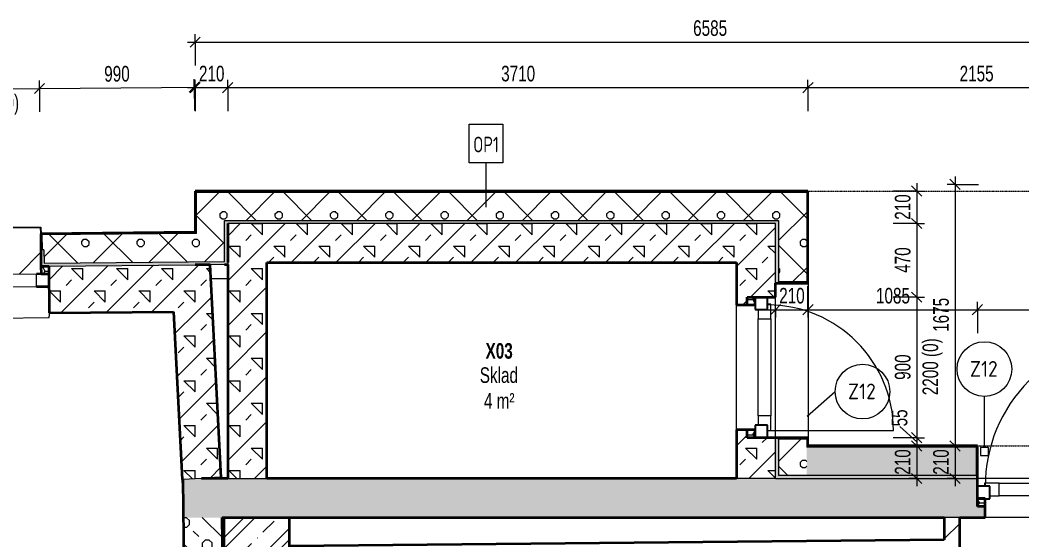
# Model space of a CAD drawing. Header units: millimetres. Extents: x 48671 to 278361, y -45352 to 20466.
# Drawn here: x 52438 to 58847, y -18872 to -15543 of the extents above; entities that cross this region are included whole.
import ezdxf

# ---------------------------------------------------------------- set-up
doc = ezdxf.new("R2010")
doc.units = ezdxf.units.MM
doc.linetypes.add('Dash dot dot', pattern=[5, 2, -1, 0, -1, 0, -1])
for name, color, linetype, lineweight in [('A-ANNO-DIMS', 211, 'Continuous', 9), ('A-ANNO-DIMS-50', 211, 'Continuous', 9), ('A-AREA-IDEN', 2, 'Continuous', 9), ('A-DETL', 90, 'Continuous', 13), ('A-FLOR', 192, 'Continuous', 13), ('A-GENM', 13, 'Continuous', 13), ('A-GENM-IDEN', 13, 'Continuous', 9), ('A-GLAZ', 151, 'Continuous', 13), ('A-GLAZ-SILL', 1, 'Continuous', 13), ('A-WALL', 113, 'Continuous', 13), ('A-WALL-IDEN', 211, 'Continuous', 9), ('A-WALL-PATT', 111, 'Continuous', 35), ('Q-SPCQ', 91, 'Continuous', 13), ('S-COLS', 52, 'Continuous', 13)]:
    doc.layers.add(name, color=color, linetype=linetype, lineweight=lineweight)
doc.styles.add('Arial_1', font='arial.ttf', dxfattribs={"width": 0.7, "height": 100})
doc.styles.add('Arial_B', font='arialbd.ttf', dxfattribs={"width": 0.7, "height": 100})
doc.styles.add('ISOCPEUR', font='isocpeur.ttf', dxfattribs={"width": 0.75, "height": 100})
doc.styles.add('ISOCPEUR_1', font='isocpeur.ttf', dxfattribs={"width": 0.9, "height": 100})
doc.dimstyles.new('Vnitřní_-_průhledné', dxfattribs={"dimscale": 304.8, "dimtxt": 102.02594, "dimasz": 0.213255, "dimexe": 0.164042, "dimexo": 0.0625, "dimgap": 0.032808, "dimtad": 1, "dimdec": 0, "dimrnd": 5, "dimzin": 0, "dimdsep": 46, "dimtxsty": 'Arial_1', "dimblk1": 'OBLIQUE', "dimblk2": 'OBLIQUE', "dimsah": 1, "dimcen": 0.09, "dimdle": 0.164042, "dimazin": 0, "dimtfac": 1, "dimtdec": 4, "dimtix": 1, "dimtmove": 0, "dimatfit": 3, "dimfxl": 0.492126, "dimfxlon": 1, "dimtvp": 1, "dimtolj": 1, "dimtzin": 0, "dimarcsym": 2})
doc.dimstyles.new('Vnitřní_-_průhledné_2', dxfattribs={"dimscale": 304.8, "dimtxt": 102.02594, "dimasz": 0.213255, "dimexe": 0.164042, "dimexo": 0.0625, "dimgap": 0.032808, "dimtad": 1, "dimdec": 0, "dimrnd": 5, "dimzin": 0, "dimdsep": 46, "dimtxsty": 'Arial_1', "dimblk1": 'OBLIQUE', "dimblk2": 'OBLIQUE', "dimsah": 1, "dimcen": 0.09, "dimdle": 0.164042, "dimazin": 0, "dimtfac": 1, "dimtdec": 4, "dimtix": 1, "dimtmove": 1, "dimatfit": 3, "dimfxl": 0.492126, "dimfxlon": 1, "dimtvp": 1, "dimtolj": 1, "dimtzin": 0, "dimarcsym": 2})
pattern_1 = [(45, (0, 0), (-143.6841, 143.6841), []), (45, (143.68, 0), (-143.6841, 143.6841), [50.8, -152.4]), (135, (251.45, 35.92), (-143.6841, -143.6841), [101.6, -101.6]), (0, (179.6, 107.76), (143.684, 143.684), [71.842, -215.526]), (90, (251.45, 35.92), (-143.684, 143.684), [71.842, -215.526])]
pattern_2 = [(45, (0, 0), (0.0007, 353.5527), []), (315, (0, 0), (353.5527, -0.0007), []), (270, (153.68, 9.56), (176.771, -176.771), [19.139, -334.416]), (270, (199.87, 9.56), (176.771, -176.771), [19.139, -334.416]), (0, (166.57, 23.1), (176.771, 176.771), [19.139, -334.416]), (0, (166.57, -23.1), (176.771, 176.771), [19.139, -334.416]), (45, (153.68, 9.56), (0.0007, 353.5527), [19.139, -230.861]), (45, (186.35, -23.1), (0.0007, 353.5527), [19.139, -230.861]), (315, (186.35, 23.1), (353.5527, -0.0007), [19.139, -230.861]), (315, (153.68, -9.56), (353.5527, -0.0007), [19.139, -230.861])]

# ---------------------------------------------------------------- blocks, each defined once
blk = doc.blocks.new('OKNO_1k_nadsvetlik - OKNO_1k_nadsvetlik_900 x 1500-V2-1NP_NÁVRH B')
at = {"layer": 'A-GLAZ'}
h = blk.add_hatch(dxfattribs=at)
h.set_pattern_fill('FP_31', color=256, style=0, pattern_type=2)
h.set_pattern_definition([(359.50002, (-52020.765, 17727.03), (75.37499, 42.643887), [50, -100]), (59.5, (-51970.767, 17726.595), (0.756835, 86.598598), [50, -100]), (299.5, (-51970.767, 17726.595), (74.61817, -43.954737), [50, -100])])
h.paths.add_polyline_path([(-450, 100), (-400, 100), (-400, 150), (-450, 150), (-450, 142.3)])
h.paths.add_polyline_path([(400, 100), (450, 100), (450, 150), (400, 150)])
at = {"layer": 'A-GLAZ', "lineweight": 35}
for p, q in [((-400, 100), (-400, 150)), ((400, 150), (400, 100)), ((-450, 100), (-400, 100)), ((-370, 100), (-450, 100)), ((450, 100), (370, 100)), ((400, 100), (450, 100)), ((-450, 20), (-370, 20)), ((370, 20), (450, 20))]:
    blk.add_line(p, q, dxfattribs=at)
at = {"layer": 'A-GLAZ'}
for p, q in [((370, 100), (-370, 100)), ((-370, 100), (-370, 20)), ((370, 20), (370, 100)), ((-370, 20), (370, 20))]:
    blk.add_line(p, q, dxfattribs=at)
blk = doc.blocks.new('parapet s nosem_vnitní - parapet s nosem_vnitní-1280301-1NP_NÁVRH B')
at = {"layer": 'A-GENM'}
for p, q in [((-450, -190), (-450, -170)), ((-450, -190), (-450, -200)), ((450, -170), (450, -190)), ((450, -200), (450, -190)), ((-450, -200), (450, -200))]:
    blk.add_line(p, q, dxfattribs=at)
blk = doc.blocks.new('parapet_ext - parapet_ext-V3-1NP_NÁVRH B')
at = {"layer": 'Q-SPCQ'}
h = blk.add_hatch(dxfattribs=at)
h.set_pattern_fill('FP_32', color=11, style=0, pattern_type=2)
h.set_pattern_definition([(44.5, (-52020.76, 17627.03), (-175.2273, 178.3126), [])])
h.paths.add_polyline_path([(-400, 0), (400, 0.4), (400, 300), (-400, 300), (-400, 0.3)])
at = {"layer": 'Q-SPCQ', "color": 21, "lineweight": 25}
for p, q in [((-400, 258), (-400, 300)), ((-400, 300), (400, 300)), ((400, 300), (400, 258))]:
    blk.add_line(p, q, dxfattribs=at)
blk = doc.blocks.new('OKNO_dvere vchod_1k_nadsvetlik - vstupni dvere 900_2200-2294235-1NP_NÁVRH B')
at = {"layer": 'A-GLAZ'}
h = blk.add_hatch(dxfattribs=at)
h.set_pattern_fill('FP_123', color=256, style=0, pattern_type=2)
h.set_pattern_definition([(270, (17176.68, 57145.446), (43.3, -75), [50, -100]), (330, (17176.68, 57095.446), (86.601905, -0.0011), [50, -100]), (210, (17176.68, 57095.446), (-43.301905, -74.9989), [50, -100])])
h.paths.add_polyline_path([(-1040.3, 4), (-990.3, 4), (-990.3, 55), (-1040.3, 55)])
h.paths.add_polyline_path([(-190.3, 55), (-190.3, 4), (-140.3, 4), (-140.3, 55)])
at = {"layer": 'A-GLAZ', "lineweight": 25}
for p, q in [((-960.3, 5), (-1040.3, 5)), ((-960.3, -75), (-960.3, 5)), ((-140.3, 5), (-220.3, 5)), ((-220.3, 5), (-220.3, -75)), ((-1040.3, -75), (-960.3, -75)), ((-220.3, -75), (-140.3, -75))]:
    blk.add_line(p, q, dxfattribs=at)
at = {"layer": 'A-GLAZ', "lineweight": 35}
for p, q in [((-1040.3, 4), (-990.3, 4)), ((-990.3, 4), (-990.3, 55)), ((-190.3, 55), (-190.3, 4)), ((-190.3, 4), (-140.3, 4))]:
    blk.add_line(p, q, dxfattribs=at)
at = {"layer": 'A-GLAZ'}
for p, q in [((-960.3, -15), (-960.4, -75)), ((-900.3, -15), (-960.3, -15)), ((-900.3, -95), (-900.3, -15)), ((-900.3, -15), (-280.3, -15)), ((-220.3, -15), (-280.3, -15)), ((-280.3, -15), (-280.3, -95)), ((-220.3, -75), (-220.3, -15)), ((-995.3, -75), (-995.3, -880)), ((-960.4, -75), (-995.3, -75)), ((-995.3, -75), (-995.3, -95)), ((-995.3, -95), (-900.3, -95)), ((-280.3, -95), (-900.3, -95)), ((-280.3, -95), (-185.3, -95)), ((-185.3, -75), (-220.3, -75)), ((-185.3, -95), (-185.3, -75))]:
    blk.add_line(p, q, dxfattribs=at)
blk.add_arc((-995.3, -75), 805, 270, 0, dxfattribs=at)
at = {"layer": 'A-GLAZ-SILL'}
blk.add_line((-1040.3, -125), (-140.3, -125), dxfattribs=at)
blk = doc.blocks.new('OKNO_dvere vchod_1k_nadsvetlik - vstupni dvere 1200_2200-1686223-1NP_NÁVRH B')
at = {"layer": 'A-GLAZ'}
h = blk.add_hatch(dxfattribs=at)
h.set_pattern_fill('FP_124', color=11, style=0, pattern_type=2)
h.set_pattern_definition([(180, (58572.16, -18603.17), (-75, -43.3), [50, -100]), (240, (58522.16, -18603.17), (-0.0011, -86.601905), [50, -100]), (120, (58522.16, -18603.17), (-74.9989, 43.301905), [50, -100])])
h.paths.add_polyline_path([(-1040.3, 55), (-1040.3, 4), (-990.3, 4), (-990.3, 55)])
h.paths.add_polyline_path([(9.7, 55), (-40.3, 55), (-40.3, 4), (9.7, 4)])
at = {"layer": 'A-GLAZ', "color": 20, "lineweight": 25}
for p, q in [((-960.3, 5), (-1040.3, 5)), ((-960.3, -75), (-960.3, 5)), ((9.7, 5), (-70.3, 5)), ((-70.3, 5), (-70.3, -75)), ((-1040.3, -75), (-960.3, -75)), ((-70.3, -75), (9.7, -75))]:
    blk.add_line(p, q, dxfattribs=at)
at = {"layer": 'A-GLAZ', "color": 1, "lineweight": 35}
for p, q in [((-1040.3, 4), (-990.3, 4)), ((-990.3, 4), (-990.3, 55)), ((-40.3, 55), (-40.3, 4)), ((-40.3, 4), (9.7, 4))]:
    blk.add_line(p, q, dxfattribs=at)
at = {"layer": 'A-GLAZ', "color": 10}
for p, q in [((-960.3, -15), (-960.4, -75)), ((-900.3, -15), (-960.3, -15)), ((-900.3, -95), (-900.3, -15)), ((-70.3, -15), (-130.3, -15)), ((-130.3, -15), (-130.3, -95)), ((-70.3, -75), (-70.3, -15)), ((-960.4, -75), (-995.3, -75)), ((-995.3, -75), (-995.3, -95)), ((-995.3, -95), (-900.3, -95)), ((-130.3, -95), (-35.3, -95)), ((-35.3, -75), (-70.3, -75)), ((-35.3, -95), (-35.3, -75))]:
    blk.add_line(p, q, dxfattribs=at)
at = {"layer": 'A-GLAZ', "color": 11}
for p, q in [((-900.3, -15), (-130.3, -15)), ((-995.3, -75), (-995.3, -1030)), ((-130.3, -95), (-900.3, -95))]:
    blk.add_line(p, q, dxfattribs=at)
blk.add_arc((-995.3, -75), 955, 270, 0, dxfattribs=at)
at = {"layer": 'A-GLAZ-SILL', "color": 11}
blk.add_line((-1040.3, -125), (9.7, -125), dxfattribs=at)
blk = doc.blocks.new('BP_ZÁSTUPNÝ PRVEK - BP_ZÁSTUPNÝ PRVEK - Z04-2141336-1NP_NÁVRH B')
at = {"layer": 'A-GENM', "color": 11}
for p, q in [((50, 50), (0, 50)), ((0, 50), (0, 0)), ((0, 0), (50, 0)), ((50, 0), (50, 50))]:
    blk.add_line(p, q, dxfattribs=at)
blk = doc.blocks.new('Betonový pravoúhlý sloup - 400 x 420mm-1927096-1NP_NÁVRH B')
at = {"layer": 'S-COLS'}
h = blk.add_hatch(dxfattribs=at)
h.set_pattern_fill('FP_130', color=256, style=0, pattern_type=2)
h.set_pattern_definition([(315, (18930.01, 53951.38), (179.6051, 179.6051), []), (315, (18930.01, 53879.54), (179.6051, 179.6051), []), (315, (18930.01, 53735.85), (251.4472, 107.7631), [101.6, -50.8, 1.676, -49.124])])
h.paths.add_polyline_path([(-200, -210), (200, -210), (200, 210), (-200, 210)])
at = {"layer": 'S-COLS', "lineweight": 35}
for p, q in [((200, 210), (-200, 210)), ((-200, 210), (-200, -210)), ((200, -210), (200, 210)), ((-200, -210), (200, -210))]:
    blk.add_line(p, q, dxfattribs=at)
blk = doc.blocks.new('DIMBLOCK42-1NP_NÁVRH B')
at = {"layer": 'A-ANNO-DIMS-50'}
for p, q in [((57270.4, -17397.7), (57270.4, -17247.7)), ((57478.4, -17397.7), (57478.4, -17247.7)), ((57220.4, -17397.7), (57478.4, -17397.7)), ((57270.4, -17397.7), (57270.4, -17447.7)), ((57478.4, -17397.7), (57478.4, -17447.7))]:
    blk.add_line(p, q, dxfattribs=at)
at = {"layer": 'A-ANNO-DIMS-50', "lineweight": 18}
for p, q in [((57270.4, -17397.7), (57302.9, -17365.2)), ((57478.4, -17397.7), (57510.9, -17365.2)), ((57270.4, -17397.7), (57237.9, -17430.2)), ((57478.4, -17397.7), (57445.9, -17430.2))]:
    blk.add_line(p, q, dxfattribs=at)
at = {"layer": 'A-ANNO-DIMS-50', "color": 0, "insert": (57294.4, -17257.9), "char_height": 100, "width": 192.123, "attachment_point": 1, "line_spacing_factor": 0.941778, "style": 'Arial_1'}
blk.add_mtext('210', dxfattribs=at)
blk = doc.blocks.new('_Oblique')
at = {"color": 0, "linetype": 'ByBlock', "lineweight": -2}
blk.add_line((-0.5, -0.5), (0.5, 0.5), dxfattribs=at)
blk = doc.blocks.new('DIMBLOCK43-1NP_NÁVRH B')
at = {"layer": 'A-ANNO-DIMS-50'}
for p, q in [((57478.4, -17397.7), (57478.4, -17247.7)), ((58562.4, -17397.7), (58562.4, -17347.7)), ((57478.4, -17397.7), (58562.4, -17397.7)), ((57478.4, -17397.7), (57478.4, -17447.7)), ((58562.4, -17397.7), (58562.4, -17547.7))]:
    blk.add_line(p, q, dxfattribs=at)
at = {"layer": 'A-ANNO-DIMS-50', "lineweight": 18}
for p, q in [((57478.4, -17397.7), (57510.9, -17365.2)), ((58562.4, -17397.7), (58594.9, -17365.2)), ((57478.4, -17397.7), (57445.9, -17430.2)), ((58562.4, -17397.7), (58529.9, -17430.2))]:
    blk.add_line(p, q, dxfattribs=at)
at = {"layer": 'A-ANNO-DIMS-50', "color": 0, "insert": (57913.7, -17257.9), "char_height": 100, "width": 256.164, "attachment_point": 1, "line_spacing_factor": 0.941778, "style": 'Arial_1'}
blk.add_mtext('1085', dxfattribs=at)
blk = doc.blocks.new('DIMBLOCK44-1NP_NÁVRH B')
at = {"layer": 'A-ANNO-DIMS-50'}
for p, q in [((58562.4, -17397.7), (58562.4, -17347.7)), ((59612.4, -17397.7), (59612.4, -17347.7)), ((58562.4, -17397.7), (59612.4, -17397.7)), ((58562.4, -17397.7), (58562.4, -17547.7)), ((59612.4, -17397.7), (59612.4, -17547.7))]:
    blk.add_line(p, q, dxfattribs=at)
at = {"layer": 'A-ANNO-DIMS-50', "lineweight": 18}
for p, q in [((58562.4, -17397.7), (58594.9, -17365.2)), ((59612.4, -17397.7), (59644.9, -17365.2)), ((58562.4, -17397.7), (58529.9, -17430.2)), ((59612.4, -17397.7), (59579.9, -17430.2))]:
    blk.add_line(p, q, dxfattribs=at)
at = {"layer": 'A-ANNO-DIMS-50', "color": 0, "char_height": 100, "attachment_point": 1, "line_spacing_factor": 0.941778, "style": 'Arial_1'}
for s, insert, width in [('1050', (58980.7, -17257.9), 256.164), ('2020 (0)', (58909.3, -17434.8), 427.567)]:
    blk.add_mtext(s, dxfattribs=dict(at, insert=insert, width=width))
blk = doc.blocks.new('DIMBLOCK63-1NP_NÁVRH B')
at = {"layer": 'A-ANNO-DIMS-50'}
for p, q in [((53558.7, -15975.7), (53558.7, -15925.7)), ((53766.7, -15975.7), (53766.7, -15925.7)), ((53508.7, -15975.7), (53766.7, -15975.7)), ((53558.7, -15975.7), (53558.7, -16125.7)), ((53766.7, -15975.7), (53766.7, -16125.7))]:
    blk.add_line(p, q, dxfattribs=at)
at = {"layer": 'A-ANNO-DIMS-50', "lineweight": 18}
for p, q in [((53558.7, -15975.7), (53591.2, -15943.2)), ((53766.7, -15975.7), (53799.2, -15943.2)), ((53558.7, -15975.7), (53526.2, -16008.2)), ((53766.7, -15975.7), (53734.2, -16008.2))]:
    blk.add_line(p, q, dxfattribs=at)
at = {"layer": 'A-ANNO-DIMS-50', "color": 0, "insert": (53582.7, -15835.9), "char_height": 100, "width": 192.123, "attachment_point": 1, "line_spacing_factor": 0.941778, "style": 'Arial_1'}
blk.add_mtext('210', dxfattribs=at)
blk = doc.blocks.new('DIMBLOCK64-1NP_NÁVRH B')
at = {"layer": 'A-ANNO-DIMS-50'}
for p, q in [((53766.7, -15975.7), (53766.7, -15925.7)), ((57478.4, -15975.7), (57478.4, -15925.7)), ((53766.7, -15975.7), (57478.4, -15975.7)), ((53766.7, -15975.7), (53766.7, -16125.7)), ((57478.4, -15975.7), (57478.4, -16125.7))]:
    blk.add_line(p, q, dxfattribs=at)
at = {"layer": 'A-ANNO-DIMS-50', "lineweight": 18}
for p, q in [((53766.7, -15975.7), (53799.2, -15943.2)), ((57478.4, -15975.7), (57510.9, -15943.2)), ((53766.7, -15975.7), (53734.2, -16008.2)), ((57478.4, -15975.7), (57445.9, -16008.2))]:
    blk.add_line(p, q, dxfattribs=at)
at = {"layer": 'A-ANNO-DIMS-50', "color": 0, "insert": (55515.9, -15835.9), "char_height": 100, "width": 256.164, "attachment_point": 1, "line_spacing_factor": 0.941778, "style": 'Arial_1'}
blk.add_mtext('3710', dxfattribs=at)
blk = doc.blocks.new('DIMBLOCK65-1NP_NÁVRH B')
at = {"layer": 'A-ANNO-DIMS-50'}
for p, q in [((57478.4, -15975.7), (57478.4, -15925.7)), ((59632.4, -15975.7), (59632.4, -15925.7)), ((57478.4, -15975.7), (59632.4, -15975.7)), ((57478.4, -15975.7), (57478.4, -16125.7)), ((59632.4, -15975.7), (59632.4, -16125.7))]:
    blk.add_line(p, q, dxfattribs=at)
at = {"layer": 'A-ANNO-DIMS-50', "lineweight": 18}
for p, q in [((57478.4, -15975.7), (57510.9, -15943.2)), ((59632.4, -15975.7), (59664.9, -15943.2)), ((57478.4, -15975.7), (57445.9, -16008.2)), ((59632.4, -15975.7), (59599.9, -16008.2))]:
    blk.add_line(p, q, dxfattribs=at)
at = {"layer": 'A-ANNO-DIMS-50', "color": 0, "insert": (58448.7, -15835.9), "char_height": 100, "width": 256.164, "attachment_point": 1, "line_spacing_factor": 0.941778, "style": 'Arial_1'}
blk.add_mtext('2155', dxfattribs=at)
blk = doc.blocks.new('DIMBLOCK69-1NP_NÁVRH B')
at = {"layer": 'A-ANNO-DIMS-50'}
for p, q in [((51762.3, -15988.3), (51761.8, -15938.3)), ((52562.2, -15981.3), (52561.8, -15931.3)), ((51762.3, -15988.3), (52562.2, -15981.3)), ((51762.3, -15988.3), (51763.6, -16138.3)), ((52562.2, -15981.3), (52563.5, -16131.3))]:
    blk.add_line(p, q, dxfattribs=at)
at = {"layer": 'A-ANNO-DIMS-50', "lineweight": 18}
for p, q in [((51762.3, -15988.3), (51794.5, -15955.5)), ((52562.2, -15981.3), (52594.4, -15948.6)), ((51762.3, -15988.3), (51730, -16021.1)), ((52562.2, -15981.3), (52530, -16014.1))]:
    blk.add_line(p, q, dxfattribs=at)
at = {"layer": 'A-ANNO-DIMS-50', "color": 0, "char_height": 100, "attachment_point": 1, "rotation": 0.49998, "line_spacing_factor": 0.941778, "style": 'Arial_1'}
for s, insert, width in [('800', (52081, -15845.7), 192.123), ('1500 (1050)', (51904.4, -16024.2), 619.69)]:
    blk.add_mtext(s, dxfattribs=dict(at, insert=insert, width=width))
blk = doc.blocks.new('DIMBLOCK70-1NP_NÁVRH B')
at = {"layer": 'A-ANNO-DIMS-50'}
for p, q in [((52562.2, -15981.3), (52561.8, -15931.3)), ((53552.9, -15972.7), (53552.5, -15922.7)), ((52562.2, -15981.3), (53602.9, -15972.3)), ((52562.2, -15981.3), (52563.5, -16131.3)), ((53552.9, -15972.7), (53554.2, -16122.7))]:
    blk.add_line(p, q, dxfattribs=at)
at = {"layer": 'A-ANNO-DIMS-50', "lineweight": 18}
for p, q in [((52562.2, -15981.3), (52594.4, -15948.6)), ((53552.9, -15972.7), (53585.1, -15939.9)), ((52562.2, -15981.3), (52530, -16014.1)), ((53552.9, -15972.7), (53520.7, -16005.5))]:
    blk.add_line(p, q, dxfattribs=at)
at = {"layer": 'A-ANNO-DIMS-50', "color": 0, "insert": (52976.3, -15837.9), "char_height": 100, "width": 192.123, "attachment_point": 1, "rotation": 0.49998, "line_spacing_factor": 0.941778, "style": 'Arial_1'}
blk.add_mtext('990', dxfattribs=at)
blk = doc.blocks.new('DIMBLOCK146-1NP_NÁVRH B')
at = {"layer": 'A-ANNO-DIMS-50'}
for p, q in [((53558.7, -15684.4), (53558.7, -15634.4)), ((60142.4, -15684.4), (60142.4, -15634.4)), ((53508.7, -15684.4), (60192.4, -15684.4)), ((53558.7, -15684.4), (53558.7, -15834.4)), ((60142.4, -15684.4), (60142.4, -15834.4))]:
    blk.add_line(p, q, dxfattribs=at)
at = {"layer": 'A-ANNO-DIMS-50', "lineweight": 18}
for p, q in [((53558.7, -15684.4), (53526.2, -15716.9)), ((53558.7, -15684.4), (53591.2, -15651.9)), ((60142.4, -15684.4), (60109.9, -15716.9)), ((60142.4, -15684.4), (60174.9, -15651.9))]:
    blk.add_line(p, q, dxfattribs=at)
at = {"layer": 'A-ANNO-DIMS-50', "color": 0, "insert": (56743.9, -15544.6), "char_height": 100, "width": 256.164, "attachment_point": 1, "line_spacing_factor": 0.941778, "style": 'Arial_1'}
blk.add_mtext('6585', dxfattribs=at)
blk = doc.blocks.new('DIMBLOCK166-1NP_NÁVRH B')
at = {"layer": 'A-ANNO-DIMS-50'}
for p, q in [((58174, -16587.8), (58174, -16845.8)), ((58174, -16637.8), (58024, -16637.8)), ((58174, -16637.8), (58224, -16637.8)), ((58174, -16845.8), (58024, -16845.8)), ((58174, -16845.8), (58224, -16845.8))]:
    blk.add_line(p, q, dxfattribs=at)
at = {"layer": 'A-ANNO-DIMS-50', "lineweight": 18}
for p, q in [((58174, -16637.8), (58141.5, -16605.3)), ((58174, -16637.8), (58206.5, -16670.3)), ((58174, -16845.8), (58141.5, -16813.3)), ((58174, -16845.8), (58206.5, -16878.3))]:
    blk.add_line(p, q, dxfattribs=at)
at = {"layer": 'A-ANNO-DIMS-50', "color": 0, "insert": (58034.2, -16821.8), "char_height": 100, "width": 192.123, "attachment_point": 1, "rotation": 90, "line_spacing_factor": 0.941778, "style": 'Arial_1'}
blk.add_mtext('210', dxfattribs=at)
blk = doc.blocks.new('DIMBLOCK167-1NP_NÁVRH B')
at = {"layer": 'A-ANNO-DIMS-50'}
for p, q in [((58174, -16845.8), (58024, -16845.8)), ((58174, -16845.8), (58174, -17317)), ((58174, -16845.8), (58224, -16845.8)), ((58174, -17317), (58024, -17317)), ((58174, -17317), (58224, -17317))]:
    blk.add_line(p, q, dxfattribs=at)
at = {"layer": 'A-ANNO-DIMS-50', "lineweight": 18}
for p, q in [((58174, -16845.8), (58141.5, -16813.3)), ((58174, -16845.8), (58206.5, -16878.3)), ((58174, -17317), (58141.5, -17284.5)), ((58174, -17317), (58206.5, -17349.5))]:
    blk.add_line(p, q, dxfattribs=at)
at = {"layer": 'A-ANNO-DIMS-50', "color": 0, "insert": (58034.2, -17161.4), "char_height": 100, "width": 192.123, "attachment_point": 1, "rotation": 90, "line_spacing_factor": 0.941778, "style": 'Arial_1'}
blk.add_mtext('470', dxfattribs=at)
blk = doc.blocks.new('DIMBLOCK168-1NP_NÁVRH B')
at = {"layer": 'A-ANNO-DIMS-50', "lineweight": 18}
for p, q in [((58174, -17317), (58141.5, -17284.5)), ((58174, -17317), (58206.5, -17349.5)), ((58174, -18217), (58141.5, -18184.5)), ((58174, -18217), (58206.5, -18249.5))]:
    blk.add_line(p, q, dxfattribs=at)
at = {"layer": 'A-ANNO-DIMS-50'}
for p, q in [((58174, -17317), (58024, -17317)), ((58174, -17317), (58174, -18217)), ((58174, -17317), (58224, -17317)), ((58174, -18217), (58024, -18217)), ((58174, -18217), (58224, -18217))]:
    blk.add_line(p, q, dxfattribs=at)
at = {"layer": 'A-ANNO-DIMS-50', "color": 0, "char_height": 100, "attachment_point": 1, "rotation": 90, "line_spacing_factor": 0.941778, "style": 'Arial_1'}
for s, insert, width in [('2200 (0)', (58211.1, -17945.1), 427.567), ('900', (58034.2, -17847), 192.123)]:
    blk.add_mtext(s, dxfattribs=dict(at, insert=insert, width=width))
blk = doc.blocks.new('DIMBLOCK169-1NP_NÁVRH B')
at = {"layer": 'A-ANNO-DIMS-50'}
for p, q in [((58065.5, -18144.8), (58174, -18243.6)), ((58065.5, -18144.8), (58065.5, -18144.8)), ((58174, -18217), (58024, -18217)), ((58174, -18217), (58174, -18270.2)), ((58174, -18217), (58224, -18217)), ((58174, -18270.2), (58124, -18270.2)), ((58174, -18270.2), (58324, -18270.2))]:
    blk.add_line(p, q, dxfattribs=at)
at = {"layer": 'A-ANNO-DIMS-50', "lineweight": 18}
for p, q in [((58174, -18217), (58141.5, -18184.5)), ((58174, -18270.2), (58141.5, -18237.7)), ((58174, -18217), (58206.5, -18249.5)), ((58174, -18270.2), (58206.5, -18302.7))]:
    blk.add_line(p, q, dxfattribs=at)
at = {"layer": 'A-ANNO-DIMS-50', "color": 0, "insert": (58014.2, -18144.8), "char_height": 100, "width": 128.082, "attachment_point": 1, "rotation": 90, "line_spacing_factor": 0.941778, "style": 'Arial_1'}
blk.add_mtext('55', dxfattribs=at)
blk = doc.blocks.new('DIMBLOCK170-1NP_NÁVRH B')
at = {"layer": 'A-ANNO-DIMS-50', "lineweight": 18}
for p, q in [((58174, -18270.2), (58141.5, -18237.7)), ((58174, -18270.2), (58206.5, -18302.7)), ((58174, -18478.2), (58141.5, -18445.7)), ((58174, -18478.2), (58206.5, -18510.7))]:
    blk.add_line(p, q, dxfattribs=at)
at = {"layer": 'A-ANNO-DIMS-50'}
for p, q in [((58174, -18270.2), (58124, -18270.2)), ((58174, -18270.2), (58174, -18528.2)), ((58174, -18270.2), (58324, -18270.2)), ((58174, -18478.2), (58124, -18478.2)), ((58174, -18478.2), (58324, -18478.2))]:
    blk.add_line(p, q, dxfattribs=at)
at = {"layer": 'A-ANNO-DIMS-50', "color": 0, "insert": (58034.2, -18454.2), "char_height": 100, "width": 192.123, "attachment_point": 1, "rotation": 90, "line_spacing_factor": 0.941778, "style": 'Arial_1'}
blk.add_mtext('210', dxfattribs=at)
blk = doc.blocks.new('DIMBLOCK171-1NP_NÁVRH B')
at = {"layer": 'A-ANNO-DIMS-50'}
for p, q in [((58419.2, -16595.2), (58369.2, -16595.2)), ((58419.2, -16545.2), (58419.2, -18270.2)), ((58419.2, -16595.2), (58569.2, -16595.2)), ((58419.2, -18270.2), (58369.2, -18270.2)), ((58419.2, -18270.2), (58569.2, -18270.2))]:
    blk.add_line(p, q, dxfattribs=at)
at = {"layer": 'A-ANNO-DIMS-50', "lineweight": 18}
for p, q in [((58419.2, -16595.2), (58386.7, -16562.7)), ((58419.2, -16595.2), (58451.7, -16627.7)), ((58419.2, -18270.2), (58386.7, -18237.7)), ((58419.2, -18270.2), (58451.7, -18302.7))]:
    blk.add_line(p, q, dxfattribs=at)
at = {"layer": 'A-ANNO-DIMS-50', "color": 0, "insert": (58279.3, -17539.4), "char_height": 100, "width": 256.164, "attachment_point": 1, "rotation": 90, "line_spacing_factor": 0.941778, "style": 'Arial_1'}
blk.add_mtext('1675', dxfattribs=at)
blk = doc.blocks.new('DIMBLOCK172-1NP_NÁVRH B')
at = {"layer": 'A-ANNO-DIMS-50', "lineweight": 18}
for p, q in [((58419.2, -18270.2), (58386.7, -18237.7)), ((58419.2, -18270.2), (58451.7, -18302.7)), ((58419.2, -18478.2), (58386.7, -18445.7)), ((58419.2, -18478.2), (58451.7, -18510.7))]:
    blk.add_line(p, q, dxfattribs=at)
at = {"layer": 'A-ANNO-DIMS-50'}
for p, q in [((58419.2, -18270.2), (58369.2, -18270.2)), ((58419.2, -18270.2), (58419.2, -18528.2)), ((58419.2, -18270.2), (58569.2, -18270.2)), ((58419.2, -18478.2), (58369.2, -18478.2)), ((58419.2, -18478.2), (58569.2, -18478.2))]:
    blk.add_line(p, q, dxfattribs=at)
at = {"layer": 'A-ANNO-DIMS-50', "color": 0, "insert": (58279.3, -18454.2), "char_height": 100, "width": 192.123, "attachment_point": 1, "rotation": 90, "line_spacing_factor": 0.941778, "style": 'Arial_1'}
blk.add_mtext('210', dxfattribs=at)
blk = doc.blocks.new('Popiska becný model_Bublina_CC - Popiska okna_Bublina-1416866-1NP_NÁVRH B')
at = {"layer": 'A-GENM-IDEN'}
blk.add_circle((0, 0), 3.5, dxfattribs=at)

msp = doc.modelspace()

# ---------------------------------------------------------------- hatches: boundary and pattern name
at = {"layer": 'A-WALL-PATT', "lineweight": 13}
h = msp.add_hatch(dxfattribs=at)
h.set_pattern_fill('FP_8', color=11, style=0, pattern_type=2)
h.set_pattern_definition(pattern_2)
h.paths.add_polyline_path([(53566.7, -17090.2), (53746.7, -17088.7), (53746.7, -16645.8), (53566.7, -16645.8), (53566.7, -17088.7)])
h = msp.add_hatch(dxfattribs=at)
h.set_pattern_fill('FP_8', color=11, style=0, pattern_type=2)
h.set_pattern_definition(pattern_2)
h.paths.add_polyline_path([(57290.4, -16825.8), (57290.4, -16645.8), (53746.7, -16645.8), (53746.7, -16825.8), (57284, -16825.8)])
at = {"layer": 'A-WALL-PATT'}
h = msp.add_hatch(color=11, dxfattribs=at)
h.paths.add_polyline_path([(57284, -18478.2), (57290.4, -18478.2), (57290.4, -18217), (57270.4, -18217), (57270.4, -18478.2)])
h.paths.add_polyline_path([(57270.4, -17227), (57290.4, -17227), (57290.4, -16825.8), (57270.4, -16825.8), (57270.4, -17224)])
h.paths.add_polyline_path([(57284, -16645.8), (57290.4, -16645.8), (57290.4, -16637.8), (57270.4, -16637.8), (57270.4, -16645.8)])
at = {"layer": 'A-WALL-PATT', "lineweight": 13}
h = msp.add_hatch(dxfattribs=at)
h.set_pattern_fill('FP_8', color=11, style=0, pattern_type=2)
h.set_pattern_definition(pattern_2)
h.paths.add_polyline_path([(57290.4, -18458.2), (57470.4, -18458.2), (57470.4, -18225), (57290.4, -18225), (57290.4, -18233.3)])
h.paths.add_polyline_path([(57470.4, -17219), (57470.4, -16645.8), (57290.4, -16645.8), (57290.4, -17219)])
at = {"layer": 'A-WALL-PATT'}
for points in [[(53746.7, -17108.7), (53766.7, -17108.5), (53766.7, -16825.8), (53746.7, -16825.8), (53746.7, -17095.8)], [(57270.4, -16845.8), (57270.4, -16825.8), (53766.7, -16825.8), (53766.7, -16845.8), (57020.4, -16845.8)]]:
    msp.add_hatch(color=11, dxfattribs=at).paths.add_polyline_path(points)
at = {"layer": 'A-WALL-PATT', "lineweight": 13}
h = msp.add_hatch(dxfattribs=at)
h.set_pattern_fill('FP_1', color=256, style=0, pattern_type=2)
h.set_pattern_definition(pattern_1)
h.paths.add_polyline_path([(57020.4, -17095.8), (57020.4, -16845.8), (53766.7, -16845.8), (53766.7, -17095.8), (56527.9, -17095.8)])
h = msp.add_hatch(dxfattribs=at)
h.set_pattern_fill('FP_1', color=256, style=0, pattern_type=2)
h.set_pattern_definition(pattern_1)
h.paths.add_polyline_path([(57270.4, -18478.2), (57270.4, -18217), (57090.4, -18217), (57090.4, -18167), (57020.4, -18167), (57020.4, -18478.2)])
h.paths.add_polyline_path([(57090.4, -17367), (57090.4, -17317), (57270.4, -17317), (57270.4, -16845.8), (57020.4, -16845.8), (57020.4, -17367)])
h = msp.add_hatch(dxfattribs=at)
h.set_pattern_fill('FP_8', color=11, style=0, pattern_type=2)
h.set_pattern_definition(pattern_2)
h.paths.add_polyline_path([(48967.2, -17130.4), (49972.1, -17121.6), (49971.3, -17037.6), (49983.3, -17037.5), (49982.5, -16941.5), (48967.2, -16950.4), (48967.2, -17048.2)])
h.paths.add_polyline_path([(50812, -17114.3), (51752, -17106.1), (51751.3, -17022.1), (51763.3, -17022), (51762.4, -16926), (50798.5, -16934.4), (50799.3, -17030.4), (50811.3, -17030.3)])
h.paths.add_polyline_path([(52592, -17098.8), (53566.7, -17090.2), (53566.7, -16910.2), (52578.4, -16918.9), (52579.2, -17014.9), (52591.2, -17014.8)])
at = {"layer": 'A-WALL-PATT'}
h = msp.add_hatch(color=11, dxfattribs=at)
h.paths.add_polyline_path([(48967.2, -17150.4), (49992.2, -17141.4), (49991.3, -17037.4), (49971.3, -17037.6), (49972.1, -17121.6), (48967.2, -17130.8), (48967.2, -17141.9)])
h.paths.add_polyline_path([(50792.2, -17134.5), (51772.2, -17125.9), (51771.3, -17021.9), (51751.3, -17022.1), (51752, -17106.1), (50812, -17114.3), (50811.3, -17030.3), (50791.3, -17030.5), (50792, -17114.3)])
h.paths.add_polyline_path([(52572.1, -17118.9), (53746.7, -17108.7), (53746.7, -17088.7), (52592, -17098.8), (52591.2, -17014.8), (52571.2, -17014.9), (52572, -17098.8)])
at = {"layer": 'A-WALL-PATT', "lineweight": 13}
h = msp.add_hatch(dxfattribs=at)
h.set_pattern_fill('FP_1', color=256, style=0, pattern_type=2)
h.set_pattern_definition(pattern_1)
h.paths.add_polyline_path([(48967.2, -17450.4), (49944.9, -17441.9), (49942.2, -17141.9), (48967.2, -17150.4), (48967.2, -17157)])
h.paths.add_polyline_path([(50844.8, -17434), (51724.8, -17426.3), (51722.2, -17126.3), (50842.2, -17134)])
h.paths.add_polyline_path([(52624.8, -17418.5), (53669.9, -17409.4), (53654.7, -17109.5), (52622.1, -17118.5)])
h = msp.add_hatch(dxfattribs=at)
h.set_pattern_fill('FP_1', color=256, style=0, pattern_type=2)
h.set_pattern_definition(pattern_1)
h.paths.add_polyline_path([(54016.7, -18478.2), (54016.7, -17095.8), (53766.7, -17095.8), (53766.7, -18478.2)])
h = msp.add_hatch(dxfattribs=at)
h.set_pattern_fill('FP_1', color=256, style=0, pattern_type=2)
h.set_pattern_definition(pattern_1)
h.paths.add_polyline_path([(53474.3, -18484.5), (53723.9, -18471.8), (53669.9, -17409.4), (53419.7, -17411.5), (53427.7, -17567.5)])
h = msp.add_hatch(dxfattribs=at)
h.set_pattern_fill('FP_8', color=11, style=0, pattern_type=2)
h.set_pattern_definition(pattern_2)
h.paths.add_polyline_path([(71268.4, -18458.2), (71267.6, -18278.2), (71247.4, -18278.2), (71247.4, -18374.2), (71259.4, -18374.2), (71259.4, -18458.2), (71260.4, -18458.2)])
h.paths.add_polyline_path([(69759.3, -18458.2), (70169.4, -18458.2), (70169.4, -18374.2), (70181.4, -18374.2), (70181.4, -18278.2), (69555.4, -18278.2), (69555.4, -18374.2), (69567.4, -18374.2), (69567.4, -18458.2)])
h.paths.add_polyline_path([(68427.4, -18458.2), (68427.4, -18374.2), (68439.4, -18374.2), (68439.4, -18278.2), (67455.4, -18278.2), (67455.4, -18374.2), (67467.4, -18374.2), (67467.4, -18458.2), (68247.2, -18458.2)])
h.paths.add_polyline_path([(65978.9, -18458.2), (66327.4, -18458.2), (66327.4, -18374.2), (66339.4, -18374.2), (66339.4, -18278.2), (65355.4, -18278.2), (65355.4, -18374.2), (65367.4, -18374.2), (65367.4, -18458.2), (65600.9, -18458.2)])
h.paths.add_polyline_path([(64088.7, -18458.2), (64227.4, -18458.2), (64227.4, -18374.2), (64239.4, -18374.2), (64239.4, -18278.2), (63255.4, -18278.2), (63255.4, -18374.2), (63267.4, -18374.2), (63267.4, -18458.2)])
h.paths.add_polyline_path([(62127.4, -18458.2), (62127.4, -18374.2), (62139.4, -18374.2), (62139.4, -18278.2), (61485.4, -18278.2), (61485.4, -18374.2), (61497.4, -18374.2), (61497.4, -18458.2), (61820.5, -18458.2)])
h.paths.add_polyline_path([(59620.4, -18458.2), (59762.4, -18458.2), (59762.4, -18278.2), (59620.4, -18278.2)])
h.paths.add_polyline_path([(60357.4, -18458.2), (60357.4, -18374.2), (60369.4, -18374.2), (60369.4, -18278.2), (60012.4, -18278.2), (60012.4, -18458.2), (60308.3, -18458.2)])
h.paths.add_polyline_path([(58040.1, -18458.2), (58554.4, -18458.2), (58554.4, -18278.2), (57470.4, -18278.2), (57470.4, -18458.2), (57478.4, -18458.2)])
at = {"layer": 'A-WALL-PATT'}
h = msp.add_hatch(color=11, dxfattribs=at)
h.paths.add_polyline_path([(71268.4, -18478.2), (71268.5, -18478.2), (71268.4, -18458.2), (71259.4, -18458.2), (71259.4, -18374.2), (71239.4, -18374.2), (71239.4, -18478.2), (71260.5, -18478.2)])
h.paths.add_polyline_path([(70139.4, -18478.2), (70189.4, -18478.2), (70189.4, -18374.2), (70169.4, -18374.2), (70169.4, -18458.2), (69567.4, -18458.2), (69567.4, -18374.2), (69547.4, -18374.2), (69547.4, -18478.2), (70137.4, -18478.2)])
h.paths.add_polyline_path([(68444.4, -18478.2), (68447.4, -18478.2), (68447.4, -18374.2), (68427.4, -18374.2), (68427.4, -18458.2), (67467.4, -18458.2), (67467.4, -18374.2), (67447.4, -18374.2), (67447.4, -18478.2), (68439.4, -18478.2)])
h.paths.add_polyline_path([(65978.9, -18478.2), (66347.4, -18478.2), (66347.4, -18374.2), (66327.4, -18374.2), (66327.4, -18458.2), (65367.4, -18458.2), (65367.4, -18374.2), (65347.4, -18374.2), (65347.4, -18478.2), (65600.9, -18478.2)])
h.paths.add_polyline_path([(63255.4, -18478.2), (64247.4, -18478.2), (64247.4, -18374.2), (64227.4, -18374.2), (64227.4, -18458.2), (63267.4, -18458.2), (63267.4, -18374.2), (63247.4, -18374.2), (63247.4, -18478.2), (63250.4, -18478.2)])
h.paths.add_polyline_path([(62097.4, -18478.2), (62147.4, -18478.2), (62147.4, -18374.2), (62127.4, -18374.2), (62127.4, -18458.2), (61497.4, -18458.2), (61497.4, -18374.2), (61477.4, -18374.2), (61477.4, -18478.2), (61820.5, -18478.2)])
h.paths.add_polyline_path([(60369.4, -18478.2), (60377.4, -18478.2), (60377.4, -18374.2), (60357.4, -18374.2), (60357.4, -18458.2), (60012.4, -18458.2), (60012.4, -18478.2), (60357.4, -18478.2)])
h.paths.add_polyline_path([(59741.3, -18478.2), (59762.4, -18478.2), (59762.4, -18458.2), (59612.4, -18458.2), (59612.4, -18478.2), (59642.4, -18478.2)])
h.paths.add_polyline_path([(58562.4, -18478.2), (58562.4, -18458.2), (57290.4, -18458.2), (57290.4, -18478.2), (58559.4, -18478.2)])
at = {"layer": 'A-WALL-PATT', "lineweight": 13}
h = msp.add_hatch(dxfattribs=at)
h.set_pattern_fill('FP_13', color=256, angle=45, style=0, pattern_type=2)
h.set_pattern_definition([(45, (62547.79, -18728.17), (-143.684, 143.684), []), (360, (62776.74, -18660.86), (143.684, 143.684), [25.4, -261.968]), (45, (62802.14, -18660.87), (-143.684, 143.684), [25.4, -177.8]), (90, (62820.1, -18642.9), (-143.684, 143.684), [25.4, -261.968]), (135, (62820.1, -18617.5), (-143.684, -143.684), [25.4, -177.8]), (360, (62776.74, -18599.54), (143.684, 143.684), [25.4, -261.968]), (45, (62758.78, -18617.5), (-143.684, 143.684), [25.4, -177.8]), (90, (62758.78, -18642.9), (-143.684, 143.684), [25.4, -261.968]), (135, (62776.74, -18660.86), (-143.684, -143.684), [25.4, -177.8]), (45, (62843.32, -18576.32), (-143.684, 143.684), [50.8, -152.4])])
h.paths.add_polyline_path([(69776.8, -18728.2), (70139.4, -18728.2), (70139.4, -18478.2), (69597.4, -18478.2), (69597.4, -18728.2), (69759.3, -18728.2)])
h.paths.add_polyline_path([(71448.5, -18728.2), (71469.7, -18728.2), (71468.5, -18478.2), (71289.4, -18478.2), (71289.4, -18728.2), (71364.5, -18728.2)])
h.paths.add_polyline_path([(68397.4, -18728.2), (68397.4, -18478.2), (67497.4, -18478.2), (67497.4, -18728.2), (68376.8, -18728.2)])
h.paths.add_polyline_path([(65736.8, -18728.2), (66297.4, -18728.2), (66297.4, -18478.2), (65397.4, -18478.2), (65397.4, -18728.2), (65600.9, -18728.2)])
h.paths.add_polyline_path([(63297.4, -18728.2), (64197.4, -18728.2), (64197.4, -18478.2), (63297.4, -18478.2)])
h.paths.add_polyline_path([(61800.5, -18728.2), (62097.4, -18728.2), (62097.4, -18478.2), (61527.4, -18478.2), (61527.4, -18728.2)])
h.paths.add_polyline_path([(60308.3, -18728.2), (60327.4, -18728.2), (60327.4, -18478.2), (59762.4, -18478.2), (59762.4, -18658.2), (59712.4, -18658.2), (59712.4, -18728.2), (60250.5, -18728.2)])
h.paths.add_polyline_path([(58612.4, -18728.2), (58612.4, -18658.2), (58562.4, -18658.2), (58562.4, -18478.2), (53599.1, -18478.2), (53479.9, -18484.2), (53482.2, -18728.2), (58562.4, -18728.2)])
h = msp.add_hatch(dxfattribs=at)
h.set_pattern_fill('FP_101', color=256, angle=45, style=0, pattern_type=2)
h.set_pattern_definition([(135.537, (53736.13, -19144.26), (-142.33, -145.024), []), (90.537, (53666.68, -18915.95), (-145.024, 142.33), [25.4, -261.968]), (135.537, (53666.44, -18890.56), (-142.33, -145.024), [25.4, -177.8]), (180.537, (53648.31, -18872.76), (-142.33, -145.024), [25.4, -261.968]), (225.537, (53622.91, -18873), (145.024, -142.33), [25.4, -177.8]), (90.537, (53605.36, -18916.53), (-145.024, 142.33), [25.4, -261.968]), (135.537, (53623.49, -18934.32), (-142.33, -145.024), [25.4, -177.8]), (180.537, (53648.89, -18934.08), (-142.33, -145.024), [25.4, -261.968]), (225.537, (53666.68, -18915.95), (145.024, -142.33), [25.4, -177.8]), (135.537, (53581.52, -18850.17), (-142.33, -145.024), [50.8, -152.4])])
h.paths.add_polyline_path([(53491.4, -19705.2), (53741.4, -19704), (53732.2, -18728.2), (53482.2, -18728.2), (53489.7, -19524.5), (53491.4, -19524.5), (53491.4, -19704.6)])
h = msp.add_hatch(dxfattribs=at)
h.set_pattern_fill('FP_21', color=256, style=0, pattern_type=2)
h.set_pattern_definition([(45, (0, 0), (-106.066, 106.066), [])])
h.paths.add_polyline_path([(58350.5, -20390.8), (58450.5, -20390.8), (58450.5, -20200.8), (58350.5, -20200.8), (58350.5, -20290.8)])
h.paths.add_polyline_path([(58450.5, -19500.8), (58450.5, -18728.2), (58350.5, -18728.2), (58350.5, -19500.8)])

# ---------------------------------------------------------------- linework, layer by layer
at = {"layer": 'A-DETL', "linetype": 'Dash dot dot'}
for p, q in [((57470.4, -16637.8), (59632.4, -16637.8)), ((58562.4, -18270.2), (59632.4, -18270.2))]:
    msp.add_line(p, q, dxfattribs=at)
at = {"layer": 'A-FLOR', "color": 11}
for p, q in [((53481.2, -18621.2), (53474.3, -18484.5)), ((53741.4, -18728.2), (53741.4, -18730)), ((59562.4, -18728.2), (58612.4, -18728.2))]:
    msp.add_line(p, q, dxfattribs=at)
at = {"layer": 'A-GENM-IDEN'}
for p, q in [((57474.1, -18080), (57652.5, -17922.2)), ((58607.4, -18280.2), (58607.4, -17952.9))]:
    msp.add_line(p, q, dxfattribs=at)
at = {"layer": 'A-WALL', "color": 1, "lineweight": 35}
for p, q in [((57478.4, -16637.8), (53558.7, -16637.8)), ((53558.7, -16637.8), (53558.7, -16902.3)), ((57478.4, -17227), (57478.4, -16637.8)), ((53558.7, -16902.3), (52570.3, -16910.9)), ((52570.3, -16910.9), (52572.1, -17118.9)), ((53746.7, -17108.7), (53766.7, -17108.5)), ((52572.1, -17118.9), (52622.1, -17118.5)), ((57270.4, -17227), (57478.4, -17227)), ((57478.4, -18217), (57475.4, -18217)), ((57478.4, -18270.2), (57478.4, -18217)), ((58562.4, -18270.2), (57478.4, -18270.2)), ((58562.4, -18273.2), (58562.4, -18270.2))]:
    msp.add_line(p, q, dxfattribs=at)
at = {"layer": 'A-WALL', "color": 10}
for p, q in [((53561.7, -16640.8), (57270.4, -16640.8)), ((53561.7, -16905.3), (53561.7, -16640.8)), ((53566.7, -16645.8), (57470.4, -16645.8)), ((53566.7, -16910.2), (53566.7, -16645.8)), ((57270.4, -16637.8), (57270.4, -16645.8)), ((57290.4, -16645.8), (57290.4, -16637.8)), ((57475.4, -16640.8), (57290.4, -16640.8)), ((57470.4, -16645.8), (57470.4, -17219)), ((57475.4, -16640.8), (57475.4, -17224)), ((53746.7, -16825.8), (57290.4, -16825.8)), ((53746.7, -17088.7), (53746.7, -16825.8)), ((57290.4, -16825.8), (57290.4, -17227)), ((53561.7, -16905.3), (52573.4, -16913.9)), ((52573.4, -16913.9), (52574.2, -17014.9)), ((53566.7, -16910.2), (52578.4, -16918.9)), ((52578.4, -16918.9), (52579.2, -17014.9)), ((52591.2, -17014.8), (52571.2, -17014.9)), ((52591.2, -17014.8), (52592, -17098.8)), ((52592, -17098.8), (53746.7, -17088.7)), ((52622.1, -17118.5), (53558.7, -17110.3)), ((57470.4, -17219), (57290.4, -17219)), ((57290.4, -17224), (57475.4, -17224)), ((57290.4, -18217), (57290.4, -18458.2)), ((57475.4, -18220), (57290.4, -18220)), ((57290.4, -18225), (57470.4, -18225)), ((57470.4, -18225), (57470.4, -18278.2)), ((57475.4, -18220), (57475.4, -18273.2)), ((58554.4, -18278.2), (57470.4, -18278.2)), ((58559.4, -18273.2), (57475.4, -18273.2)), ((58554.4, -18278.2), (58554.4, -18458.2)), ((58559.4, -18458.2), (58559.4, -18273.2)), ((58562.4, -18458.2), (57290.4, -18458.2)), ((57270.4, -18478.2), (58562.4, -18478.2))]:
    msp.add_line(p, q, dxfattribs=at)
at = {"layer": 'A-WALL', "color": 11}
for p, q in [((57480.4, -16637.8), (57478.4, -16637.8)), ((57480.4, -16637.8), (57480.4, -18270.2)), ((53659.2, -17197.8), (53766.7, -17197.8)), ((57270.4, -18478.2), (57270.4, -17317))]:
    msp.add_line(p, q, dxfattribs=at)
at = {"layer": 'A-WALL', "lineweight": 35}
for p, q in [((53766.7, -16845.8), (53766.7, -17095.8)), ((53654.7, -17109.5), (53558.7, -17110.3)), ((53723.9, -18471.8), (53654.7, -17109.5)), ((53766.7, -17108.5), (53766.7, -18478.2)), ((54016.7, -17095.8), (57020.4, -17095.8)), ((54016.7, -18478.2), (54016.7, -17095.8)), ((57020.4, -17095.8), (57020.4, -17367)), ((52622.1, -17118.5), (52624.8, -17418.5)), ((57270.4, -17317), (57270.4, -17227)), ((57020.4, -17367), (57090.4, -17367)), ((57090.4, -17367), (57090.4, -17317)), ((57090.4, -17317), (57270.4, -17317)), ((52624.8, -17418.5), (53419.7, -17411.5)), ((53419.7, -17411.5), (53474.3, -18484.5)), ((57020.4, -18167), (57020.4, -18478.2)), ((57090.4, -18167), (57020.4, -18167)), ((57090.4, -18217), (57090.4, -18167)), ((57475.4, -18217), (57090.4, -18217)), ((58562.4, -18658.2), (58562.4, -18273.2)), ((53474.3, -18484.5), (53479.9, -18484.2)), ((53479.9, -18484.2), (53489.7, -19524.5)), ((53599.1, -18478.2), (53723.9, -18471.8)), ((53766.7, -18478.2), (53599.1, -18478.2)), ((57020.4, -18478.2), (54016.7, -18478.2)), ((58612.4, -18658.2), (58562.4, -18658.2)), ((58612.4, -18728.2), (58612.4, -18658.2)), ((53732.2, -18728.2), (58350.5, -18728.2)), ((53741.4, -19704), (53732.2, -18728.2)), ((58350.5, -18728.2), (58350.5, -18871.9)), ((58450.5, -18728.2), (58612.4, -18728.2)), ((58450.5, -19500.8), (58450.5, -18728.2)), ((58350.5, -18871.9), (54161.4, -18911.2))]:
    msp.add_line(p, q, dxfattribs=at)
at = {"layer": 'A-WALL'}
for p, q in [((57270.4, -16845.8), (53766.7, -16845.8)), ((57270.4, -17227), (57270.4, -16845.8)), ((53746.7, -17108.7), (53558.7, -17110.3)), ((53766.7, -17095.8), (53766.7, -17108.5)), ((57020.4, -18167), (57020.4, -17367)), ((53599.1, -18478.2), (53479.9, -18484.2)), ((53766.7, -18478.2), (54016.7, -18478.2)), ((57270.4, -18478.2), (57020.4, -18478.2)), ((58450.5, -18728.2), (58350.5, -18728.2))]:
    msp.add_line(p, q, dxfattribs=at)
at = {"layer": 'A-WALL-IDEN'}
msp.add_line((55419.2, -16741.8), (55419.2, -16458.2), dxfattribs=at)
at = {"layer": 'A-WALL-IDEN', "flags": 128}
msp.add_lwpolyline([(55312.2, -16209.7), (55526.1, -16209.7), (55526.1, -16458.2), (55312.2, -16458.2)], close=True, dxfattribs=at)

# ---------------------------------------------------------------- block references
at = {"layer": 'A-GENM', "rotation": 0.4999805022511609}
msp.add_blockref('parapet s nosem_vnitní - parapet s nosem_vnitní-1280301-1NP_NÁVRH B', (52173.3, -17252.4), dxfattribs=at)
at = {"layer": 'A-GENM', "color": 11}
msp.add_blockref('BP_ZÁSTUPNÝ PRVEK - BP_ZÁSTUPNÝ PRVEK - Z04-2141336-1NP_NÁVRH B', (58582.4, -18330.2), dxfattribs=at)
at = {"layer": 'A-GENM-IDEN', "xscale": 49.99999999999998, "yscale": 49.99999999999998, "zscale": 49.99999999999998}
for p in [(58607.4, -17777.9), (57827.5, -17922.2)]:
    msp.add_blockref('Popiska becný model_Bublina_CC - Popiska okna_Bublina-1416866-1NP_NÁVRH B', p, dxfattribs=at)
at = {"layer": 'A-GLAZ'}
for name, p, rotation in [('OKNO_1k_nadsvetlik - OKNO_1k_nadsvetlik_900 x 1500-V2-1NP_NÁVRH B', (52173.5, -17272.4), 0.4999805022511609), ('OKNO_dvere vchod_1k_nadsvetlik - vstupni dvere 900_2200-2294235-1NP_NÁVRH B', (57145.4, -17176.7), 90)]:
    msp.add_blockref(name, p, dxfattribs=dict(at, rotation=rotation))
at = {"layer": 'A-GLAZ', "color": 11, "rotation": 180}
msp.add_blockref('OKNO_dvere vchod_1k_nadsvetlik - vstupni dvere 1200_2200-1686223-1NP_NÁVRH B', (58572.2, -18603.2), dxfattribs=at)
at = {"layer": 'Q-SPCQ', "color": 21, "lineweight": 25, "rotation": 0.4999805022511609}
msp.add_blockref('parapet_ext - parapet_ext-V3-1NP_NÁVRH B', (52172.6, -17172.4), dxfattribs=at)
at = {"layer": 'S-COLS', "rotation": 90.00000000000031}
msp.add_blockref('Betonový pravoúhlý sloup - 400 x 420mm-1927096-1NP_NÁVRH B', (53951.4, -18930), dxfattribs=at)

# ---------------------------------------------------------------- texts
at = {"layer": 'A-AREA-IDEN', "lineweight": 18, "char_height": 100, "attachment_point": 1}
for s, insert, width, style in [('X03', (55416.1, -17611.2), 216.055, 'Arial_B'), ('Sklad', (55379, -17766.5), 305.844, 'Arial_1'), ('4 m²', (55405.8, -17931.5), 241.308, 'Arial_1')]:
    msp.add_mtext(s, dxfattribs=dict(at, insert=insert, width=width, style=style))
at = {"layer": 'A-GENM-IDEN', "char_height": 100, "width": 223.671, "attachment_point": 1, "style": 'ISOCPEUR_1'}
for insert in [(58514.4, -17726.4), (57734.5, -17870.6)]:
    msp.add_mtext('Z12', dxfattribs=dict(at, insert=insert))
at = {"layer": 'A-WALL-IDEN', "insert": (55337.2, -16290.1), "char_height": 100, "width": 195.411, "attachment_point": 1, "style": 'ISOCPEUR'}
msp.add_mtext('OP1', dxfattribs=at)

# ---------------------------------------------------------------- dimensions: what is measured, and where the dimension line sits
at = {"layer": 'A-ANNO-DIMS'}
for base, p1, p2, override, picture, middle in [((60142.4, -15684.4), (53558.7, -15834.4), (60142.4, -15834.4), {"dimpost": '<>', "dimfxl": 6583.709755}, 'DIMBLOCK146-1NP_NÁVRH B', (56850.6, -15623.4)), ((53766.7, -15975.7), (53558.7, -16125.7), (53766.7, -16125.7), {"dimpost": '<>', "dimfxl": 208}, 'DIMBLOCK63-1NP_NÁVRH B', (53662.7, -15914.6)), ((57478.4, -15975.7), (53766.7, -16125.7), (57478.4, -16125.7), {"dimpost": '<>', "dimfxl": 3711.709755}, 'DIMBLOCK64-1NP_NÁVRH B', (55622.6, -15914.6)), ((59632.4, -15975.7), (57478.4, -16125.7), (59632.4, -16125.7), {"dimpost": '<>', "dimfxl": 2154}, 'DIMBLOCK65-1NP_NÁVRH B', (58555.4, -15914.6)), ((57478.4, -17397.7), (57270.4, -17247.7), (57478.4, -17247.7), {"dimpost": '<>', "dimfxl": 208}, 'DIMBLOCK42-1NP_NÁVRH B', (57374.4, -17336.6)), ((58562.4, -17397.7), (57478.4, -17247.7), (58562.4, -17547.7), {"dimpost": '<>', "dimfxl": 1124.747083}, 'DIMBLOCK43-1NP_NÁVRH B', (58020.4, -17336.6))]:
    dim = msp.add_linear_dim(base=base, p1=p1, p2=p2, dimstyle='Vnitřní_-_průhledné', override=override, dxfattribs=at)
    dim.commit()
    dim.dimension.update_dxf_attribs({"geometry": picture, "text_midpoint": middle})
for base, p1, p2, angle, text, override, picture, middle in [((52562.2, -15981.3), (51763.6, -16138.3), (52563.5, -16131.3), 0.49998, '<>\\X1500 (1050)', {"dimpost": '<>', "dimfxl": 800}, 'DIMBLOCK69-1NP_NÁVRH B', (52162.2, -15984.8)), ((58174, -18217), (58024, -17317), (58024, -18217), 90, '<>\\X2200 (0)', {"dimpost": '<>', "dimfxl": 900}, 'DIMBLOCK168-1NP_NÁVRH B', (58174, -17767))]:
    dim = msp.add_linear_dim(base=base, p1=p1, p2=p2, angle=angle, text=text, dimstyle='Vnitřní_-_průhledné', override=override, dxfattribs=at)
    dim.commit()
    dim.dimension.update_dxf_attribs({"geometry": picture, "text_midpoint": middle})
for base, p1, p2, angle, override, picture, middle in [((53552.9, -15972.7), (52563.5, -16131.3), (53554.2, -16122.7), 0.49998, {"dimpost": '<>', "dimfxl": 990.748236}, 'DIMBLOCK70-1NP_NÁVRH B', (53057, -15916)), ((58174, -16845.8), (58024, -16637.8), (58024, -16845.8), 90, {"dimpost": '<>', "dimfxl": 208}, 'DIMBLOCK166-1NP_NÁVRH B', (58112.9, -16741.8)), ((58419.2, -18270.2), (58569.2, -16595.2), (58569.2, -18270.2), 90, {"dimpost": '<>', "dimfxl": 1675}, 'DIMBLOCK171-1NP_NÁVRH B', (58358.1, -17432.7)), ((58174, -17317), (58024, -16845.8), (58024, -17317), 90, {"dimpost": '<>', "dimfxl": 471.203392}, 'DIMBLOCK167-1NP_NÁVRH B', (58112.9, -17081.4)), ((58174, -18478.2), (58324, -18270.2), (58324, -18478.2), 90, {"dimpost": '<>', "dimfxl": 208}, 'DIMBLOCK170-1NP_NÁVRH B', (58112.9, -18374.2)), ((58419.2, -18478.2), (58569.2, -18270.2), (58569.2, -18478.2), 90, {"dimpost": '<>', "dimfxl": 208}, 'DIMBLOCK172-1NP_NÁVRH B', (58358.1, -18374.2))]:
    dim = msp.add_linear_dim(base=base, p1=p1, p2=p2, angle=angle, dimstyle='Vnitřní_-_průhledné', override=override, dxfattribs=at)
    dim.commit()
    dim.dimension.update_dxf_attribs({"geometry": picture, "text_midpoint": middle})
dim = msp.add_linear_dim(base=(59612.4, -17397.7), p1=(58562.4, -17547.7), p2=(59612.4, -17547.7), text='<>\\X2020 (0)', dimstyle='Vnitřní_-_průhledné', override={"dimpost": '<>', "dimfxl": 1050}, dxfattribs=at)
dim.commit()
dim.dimension.update_dxf_attribs({"geometry": 'DIMBLOCK44-1NP_NÁVRH B', "text_midpoint": (59087.4, -17397.7)})
dim = msp.add_linear_dim(base=(58174, -18270.2), p1=(58024, -18217), p2=(58324, -18270.2), angle=90, dimstyle='Vnitřní_-_průhledné_2', override={"dimpost": '<>', "dimfxl": 304.681146}, dxfattribs=at)
dim.commit()
dim.dimension.update_dxf_attribs({"geometry": 'DIMBLOCK169-1NP_NÁVRH B', "text_midpoint": (58080.8, -18080.7), "dimtype": 160, "text_rotation": 90})

doc.saveas('drawing.dxf')
